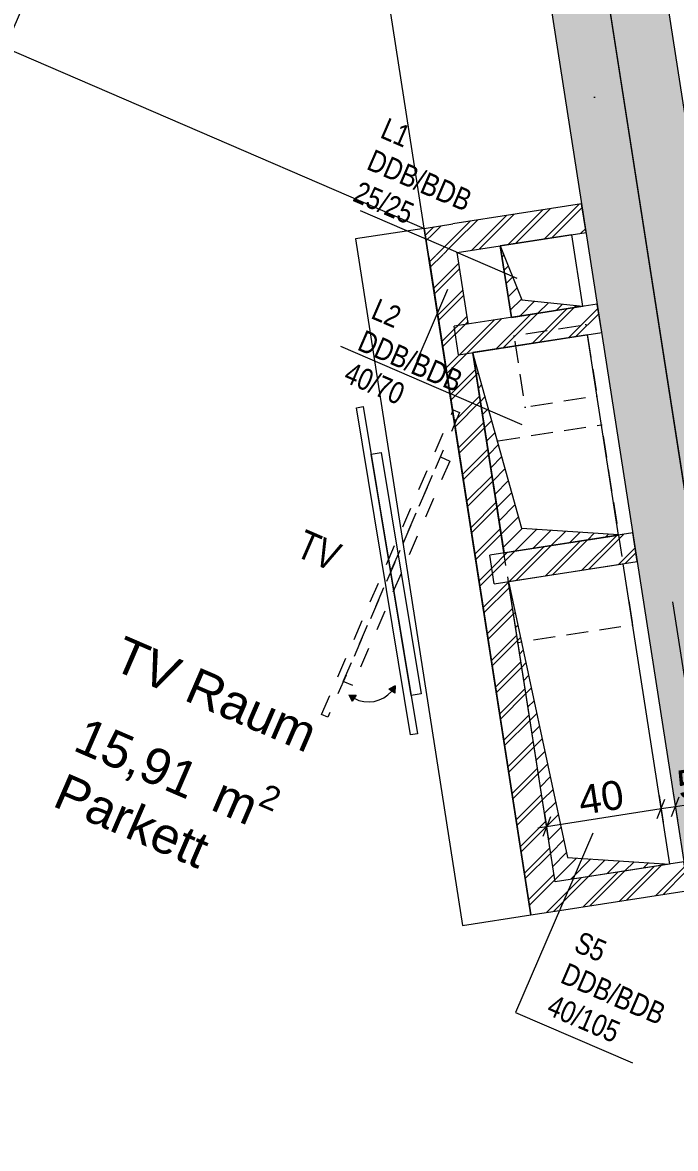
# Model space of a CAD drawing. Header units: millimetres. Extents: x 12535370 to 12566104, y 356204400 to 356234587.
# Drawn here: x 12553613 to 12555867, y 356214765 to 356218655 of the extents above; entities that cross this region are included whole.
import ezdxf
from ezdxf.enums import TextEntityAlignment as Align

# ---------------------------------------------------------------- set-up
doc = ezdxf.new("R2010")
doc.units = ezdxf.units.MM
doc.header["$MEASUREMENT"] = 0
doc.set_wipeout_variables(frame=1)
for name, pattern in [('Achse', [115, 0, -40, 75, 0]), ('Dashed Small', [141.111111, 70.555556, -70.555556]), ('Dot & Dashed', [6702.78, 3527.78, -1763.89, 0, -1411.11]), ('Wipeout_Contour', [1000, 0, -1000])]:
    doc.linetypes.add(name, pattern=pattern)
for name, color, linetype in [('New_015 Innenwände', 7, 'Continuous'), ('New_035 Decken', 7, 'Continuous'), ('New_080 Raumdefinitionen', 7, 'Continuous'), ('New_255 Plangrafiken', 7, 'Continuous'), ('New_290 Raster _ Achsen', 7, 'Continuous'), ('New_GRUNDSTÜCKSGRENZE', 7, 'Continuous')]:
    doc.layers.add(name, color=color, linetype=linetype)
for name, color, linetype, lineweight in [('New_015 Innenwände_Pen_No__1', 7, 'Continuous', 13), ('New_035 Decken_Pen_No__1', 7, 'Continuous', 13), ('New_160 Beschriftungen Ausführung_Pen_No__1', 7, 'Continuous', 13), ('New_255 Plangrafiken_Pen_No__1', 7, 'Continuous', 13), ('New_255 Plangrafiken_Pen_No__21', 1, 'Continuous', 13), ('New_290 Raster _ Achsen_Pen_No__108', 7, 'Continuous', 13), ('New_Archicad Zone Stamps_Pen_No__1', 7, 'Continuous', 13), ('New_GRUNDSTÜCKSGRENZE_Pen_No__1', 7, 'Continuous', 13), ('New_HKLS1_Pen_No__21', 1, 'Continuous', 13), ('New_HKLS1_Pen_No__39', 8, 'Continuous', 13)]:
    doc.layers.add(name, color=color, linetype=linetype, lineweight=lineweight)
doc.styles.add('GENERATED_STYLE_1', font='arial.ttf')
doc.styles.add('GENERATED_STYLE_2', font='arial.ttf', dxfattribs={"width": 0.8})
doc.dimstyles.new('GENERATED_STYLE__3', dxfattribs={"dimtxt": 100, "dimasz": 47.5, "dimexe": 0.18, "dimexo": 2, "dimgap": 0, "dimtad": 1, "dimlfac": 0.001, "dimzin": 0, "dimdsep": 46, "dimtxsty": 'GENERATED_STYLE_1', "dimblk": 'ARROWHEAD_2', "dimblk1": 'ARROWHEAD_2', "dimblk2": 'ARROWHEAD_2', "dimcen": 0.09, "dimclrd": 7, "dimclre": 7, "dimclrt": 7, "dimadec": 0, "dimazin": 0, "dimtfac": 1, "dimtdec": 4, "dimtmove": 0, "dimatfit": 3, "dimfxl": 1, "dimtolj": 1, "dimtzin": 0, "dimarcsym": 0})
pattern_1 = [(45, (12240439.157, 356160438.356), (-26.5165043, 26.5165043), [])]
pattern_2 = [(45, (12240439.16, 356160438.356), (-53.033009, 53.033009), []), (45, (12240428.55, 356160448.96), (-53.033009, 53.033009), [])]

# ---------------------------------------------------------------- blocks, each defined once
blk = doc.blocks.new('TV Raum__7', base_point=(12554317.9, 356216469))
at = {"layer": 'New_Archicad Zone Stamps_Pen_No__1', "color": 7, "lineweight": 13, "insert": (12553846.6, 356216290.8), "char_height": 125, "attachment_point": 1, "rotation": 336.6365, "style": 'GENERATED_STYLE_1'}
blk.add_mtext('\\A1;{\\pql;\\pt0,50;\\fArial|b0|i0|c0|p0;\\W1.000000;15,91\\fArial|b0|i0|c0|p0;\\W1.000000;\\A1{\\H.66x;\\S^  ;}\\fArial|b0|i0|c0|p0;\\W1.000000; m\\fArial|b0|i0|c0|p0;\\W1.000000;\\A1{\\H.66x;\\S2^  ;}}', dxfattribs=at)
at = {"layer": 'New_Archicad Zone Stamps_Pen_No__1', "color": 7, "lineweight": 13, "style": 'GENERATED_STYLE_1'}
for tag, p in [('ROOM_NAME', (12553965.8, 356216538.1)), ('DUMMY_558', (12553858.7, 356216318.7)), ('DUMMY_559', (12553761.3, 356216093.3)), ('floor_f', (12553761.3, 356216064.7))]:
    blk.add_attdef(tag, text='', height=125, rotation=336.6365, dxfattribs=at).set_placement(p, align=Align.TOP_LEFT)
blk = doc.blocks.new('Slab_1', base_point=(12539360.9, 356214097.6))
at = {"layer": 'New_035 Decken_Pen_No__1', "color": 7, "linetype": 'Continuous', "lineweight": 13, "flags": 128}
blk.add_lwpolyline([(12539360.9, 356214097.6), (12557578.6, 356206227.8), (12554930.7, 356223270.2), (12544734.3, 356227674.9), (12543285.2, 356224007.9), (12543065.9, 356223453.8), (12542457.4, 356221915.9), (12541606.4, 356219765.4), (12540339.4, 356216563.5), (12539802, 356215205.5)], close=True, dxfattribs=at)
blk = doc.blocks.new('Wall_7', base_point=(12555111.4, 356223410.1))
at = {"layer": 'New_015 Innenwände', "linetype": 'Continuous', "lineweight": 0, "true_color": 0x000000}
h = blk.add_hatch(dxfattribs=at)
h.set_pattern_fill('BETON_BEWEHRT_SN46', color=18, style=0, pattern_type=2)
h.set_pattern_definition([(45, (12240439.16, 356160438.36), (-70.710678, 70.710678), [30, -20]), (45, (12240403.8, 356160473.71), (-70.710678, 70.710678), [100, 0])])
h.paths.add_polyline_path([(12555404.4, 356218918.6), (12557325.4, 356206555.1), (12557542.4, 356206461.3), (12555621.4, 356218824.9)])
h = blk.add_hatch(dxfattribs=at)
h.set_pattern_fill('DÄMMSTOFF__POLYSTYROL_EPS', color=18, style=0, pattern_type=2)
h.set_pattern_definition([(188.831587, (12240439.157, 356160438.356), (-7.9776854, 51.345463), [30, -60]), (188.831587, (12240398.68, 356160405.774), (-7.9776854, 51.345463), [30, -60]), (248.831587, (12240409.51, 356160433.75), (-48.455318, 18.763853), [30, -60]), (248.831587, (12240417.49, 356160382.404), (-48.455318, 18.763853), [30, -60]), (308.831587, (12240439.157, 356160438.356), (40.477632, 32.5816096), [30, -60]), (308.831587, (12240447.134, 356160387.01), (40.477632, 32.5816096), [30, -60])])
h.paths.add_polyline_path([(12555621.4, 356218824.9), (12557578.6, 356206227.8), (12557795.6, 356206134.1), (12555838.4, 356218731.2)])
at = {"layer": 'New_015 Innenwände_Pen_No__1', "color": 7, "linetype": 'Continuous', "lineweight": 13}
blk.add_line((12557542.4, 356206461.3), (12555621.4, 356218824.9), dxfattribs=at)
at = {"layer": 'New_015 Innenwände_Pen_No__1', "color": 7, "linetype": 'Continuous', "lineweight": 13, "flags": 128}
for points in [[(12557831.9, 356205900.5), (12555147.7, 356223176.5)], [(12555404.4, 356218918.6), (12557325.4, 356206555.1)]]:
    blk.add_lwpolyline(points, dxfattribs=at)
blk = doc.blocks.new('Wall_36', base_point=(12552590.7, 356215014.3))
at = {"color": 254, "linetype": 'Wipeout_Contour', "lineweight": 0, "ltscale": 1069308473.054751}
blk.add_wipeout([(12552510.8, 356215081.5), (12552498.9, 356215054), (12552602.6, 356215041.9)], dxfattribs=at).dxf.layer = 'New_015 Innenwände'
at = {"color": 254, "linetype": 'Wipeout_Contour', "lineweight": 0, "ltscale": 1425743177.961053}
blk.add_wipeout([(12552498.9, 356215054), (12554323.1, 356214266), (12554335, 356214293.5), (12552602.6, 356215041.9)], dxfattribs=at).dxf.layer = 'New_015 Innenwände'
at = {"layer": 'New_015 Innenwände_Pen_No__1', "color": 7, "linetype": 'Continuous', "lineweight": 13}
blk.add_line((12552602.6, 356215041.9), (12552510.8, 356215081.5), dxfattribs=at)
at = {"layer": 'New_015 Innenwände_Pen_No__1', "color": 7, "linetype": 'Continuous', "lineweight": 13, "flags": 128}
for points in [[(12552498.9, 356215054), (12552510.8, 356215081.5)], [(12552498.9, 356215054), (12554323.1, 356214266)], [(12554335, 356214293.5), (12552602.6, 356215041.9)], [(12554323.1, 356214266), (12554335, 356214293.5)]]:
    blk.add_lwpolyline(points, dxfattribs=at)
blk = doc.blocks.new('Wall_49', base_point=(12555098.1, 356217959))
at = {"color": 254, "linetype": 'Wipeout_Contour', "lineweight": 0, "ltscale": 1069317321.38218}
blk.add_wipeout([(12554999.3, 356217943.7), (12555113.5, 356217860.2), (12555098.1, 356217959)], dxfattribs=at).dxf.layer = 'New_015 Innenwände'
at = {"layer": 'New_015 Innenwände', "linetype": 'Continuous', "lineweight": 0, "true_color": 0x000000}
h = blk.add_hatch(dxfattribs=at)
h.set_pattern_fill('INSULATION', color=18, style=0, pattern_type=2)
h.set_pattern_definition(pattern_2)
h.paths.add_polyline_path([(12554999.3, 356217943.7), (12555113.5, 356217860.2), (12555098.1, 356217959)])
at = {"color": 254, "linetype": 'Wipeout_Contour', "lineweight": 0, "ltscale": 1069317203.682692}
blk.add_wipeout([(12554999.3, 356217943.7), (12555014.7, 356217844.9), (12555113.5, 356217860.2)], dxfattribs=at).dxf.layer = 'New_015 Innenwände'
at = {"layer": 'New_015 Innenwände', "linetype": 'Continuous', "lineweight": 0, "true_color": 0x000000}
h = blk.add_hatch(dxfattribs=at)
h.set_pattern_fill('INSULATION', color=18, style=0, pattern_type=2)
h.set_pattern_definition(pattern_2)
h.paths.add_polyline_path([(12554999.3, 356217943.7), (12555014.7, 356217844.9), (12555113.5, 356217860.2)])
at = {"layer": 'New_015 Innenwände_Pen_No__1', "color": 7, "linetype": 'Continuous', "lineweight": 13, "flags": 128}
blk.add_lwpolyline([(12554999.3, 356217943.7), (12555098.1, 356217959)], dxfattribs=at)
at = {"color": 254, "linetype": 'Wipeout_Contour', "lineweight": 0, "ltscale": 1425751635.839543}
blk.add_wipeout([(12555113.5, 356217860.2), (12555014.7, 356217844.9), (12555367.8, 356215572.1), (12555466.6, 356215587.5)], dxfattribs=at).dxf.layer = 'New_015 Innenwände'
at = {"layer": 'New_015 Innenwände', "linetype": 'Continuous', "lineweight": 0, "true_color": 0x000000}
h = blk.add_hatch(dxfattribs=at)
h.set_pattern_fill('INSULATION', color=18, style=0, pattern_type=2)
h.set_pattern_definition(pattern_2)
h.paths.add_polyline_path([(12555113.5, 356217860.2), (12555014.7, 356217844.9), (12555367.8, 356215572.1), (12555466.6, 356215587.5)])
at = {"layer": 'New_015 Innenwände_Pen_No__1', "color": 7, "linetype": 'Continuous', "lineweight": 13, "flags": 128}
for points in [[(12554999.3, 356217943.7), (12555367.8, 356215572.1)], [(12555451.3, 356215686.3), (12555113.5, 356217860.2)], [(12555367.8, 356215572.1), (12555466.6, 356215587.5)]]:
    blk.add_lwpolyline(points, dxfattribs=at)
blk = doc.blocks.new('Wall_65', base_point=(12555451.3, 356215686.3))
at = {"color": 254, "linetype": 'Wipeout_Contour', "lineweight": 0, "ltscale": 1425747521.54951}
blk.add_wipeout([(12555466.6, 356215587.5), (12555911.3, 356215656.6), (12555895.9, 356215755.4), (12555451.3, 356215686.3)], dxfattribs=at).dxf.layer = 'New_015 Innenwände'
at = {"layer": 'New_015 Innenwände', "linetype": 'Continuous', "lineweight": 0, "true_color": 0x000000}
h = blk.add_hatch(dxfattribs=at)
h.set_pattern_fill('INSULATION', color=18, style=0, pattern_type=2)
h.set_pattern_definition(pattern_2)
h.paths.add_polyline_path([(12555466.6, 356215587.5), (12555911.3, 356215656.6), (12555895.9, 356215755.4), (12555451.3, 356215686.3)])
at = {"layer": 'New_015 Innenwände_Pen_No__1', "color": 7, "linetype": 'Continuous', "lineweight": 13, "flags": 128}
for points in [[(12555895.9, 356215755.4), (12555451.3, 356215686.3)], [(12555911.3, 356215656.6), (12555895.9, 356215755.4)], [(12555466.6, 356215587.5), (12555911.3, 356215656.6)]]:
    blk.add_lwpolyline(points, dxfattribs=at)
blk = doc.blocks.new('Wall_67', base_point=(12555225.3, 356216815))
at = {"color": 254, "linetype": 'Wipeout_Contour', "lineweight": 0, "ltscale": 1425752020.529253}
blk.add_wipeout([(12555240.7, 356216716.2), (12555734.7, 356216792.9), (12555719.4, 356216891.7), (12555225.3, 356216815)], dxfattribs=at).dxf.layer = 'New_015 Innenwände'
at = {"layer": 'New_015 Innenwände', "linetype": 'Continuous', "lineweight": 0, "true_color": 0x000000}
h = blk.add_hatch(dxfattribs=at)
h.set_pattern_fill('INSULATION', color=18, style=0, pattern_type=2)
h.set_pattern_definition(pattern_2)
h.paths.add_polyline_path([(12555240.7, 356216716.2), (12555734.7, 356216792.9), (12555719.4, 356216891.7), (12555225.3, 356216815)])
at = {"layer": 'New_015 Innenwände_Pen_No__1', "color": 7, "linetype": 'Continuous', "lineweight": 13, "flags": 128}
for points in [[(12555719.4, 356216891.7), (12555225.3, 356216815)], [(12555734.7, 356216792.9), (12555719.4, 356216891.7)], [(12555240.7, 356216716.2), (12555225.3, 356216815)], [(12555240.7, 356216716.2), (12555734.7, 356216792.9)]]:
    blk.add_lwpolyline(points, dxfattribs=at)
blk = doc.blocks.new('Wall_68', base_point=(12555102.5, 356217605.5))
at = {"color": 254, "linetype": 'Wipeout_Contour', "lineweight": 0, "ltscale": 1425755163.316096}
blk.add_wipeout([(12555117.8, 356217506.7), (12555611.9, 356217583.4), (12555596.5, 356217682.3), (12555102.5, 356217605.5)], dxfattribs=at).dxf.layer = 'New_015 Innenwände'
at = {"layer": 'New_015 Innenwände', "linetype": 'Continuous', "lineweight": 0, "true_color": 0x000000}
h = blk.add_hatch(dxfattribs=at)
h.set_pattern_fill('INSULATION', color=18, style=0, pattern_type=2)
h.set_pattern_definition(pattern_2)
h.paths.add_polyline_path([(12555117.8, 356217506.7), (12555611.9, 356217583.4), (12555596.5, 356217682.3), (12555102.5, 356217605.5)])
at = {"layer": 'New_015 Innenwände_Pen_No__1', "color": 7, "linetype": 'Continuous', "lineweight": 13, "flags": 128}
for points in [[(12555596.5, 356217682.3), (12555102.5, 356217605.5)], [(12555611.9, 356217583.4), (12555596.5, 356217682.3)], [(12555117.8, 356217506.7), (12555102.5, 356217605.5)], [(12555117.8, 356217506.7), (12555611.9, 356217583.4)]]:
    blk.add_lwpolyline(points, dxfattribs=at)
blk = doc.blocks.new('Wall_69', base_point=(12555098.1, 356217959))
at = {"color": 254, "linetype": 'Wipeout_Contour', "lineweight": 0, "ltscale": 1425756557.106526}
blk.add_wipeout([(12555113.5, 356217860.2), (12555558.2, 356217929.3), (12555542.8, 356218028.1), (12555098.1, 356217959)], dxfattribs=at).dxf.layer = 'New_015 Innenwände'
at = {"layer": 'New_015 Innenwände', "linetype": 'Continuous', "lineweight": 0, "true_color": 0x000000}
h = blk.add_hatch(dxfattribs=at)
h.set_pattern_fill('INSULATION', color=18, style=0, pattern_type=2)
h.set_pattern_definition(pattern_2)
h.paths.add_polyline_path([(12555113.5, 356217860.2), (12555558.2, 356217929.3), (12555542.8, 356218028.1), (12555098.1, 356217959)])
at = {"layer": 'New_015 Innenwände_Pen_No__1', "color": 7, "linetype": 'Continuous', "lineweight": 13, "flags": 128}
for points in [[(12555542.8, 356218028.1), (12555098.1, 356217959)], [(12555558.2, 356217929.3), (12555542.8, 356218028.1)], [(12555113.5, 356217860.2), (12555558.2, 356217929.3)]]:
    blk.add_lwpolyline(points, dxfattribs=at)
blk = doc.blocks.new('Standard grid marker[49]', base_point=(12557581.8, 356205556.1))
at = {"layer": 'New_290 Raster _ Achsen_Pen_No__108', "color": 7, "linetype": 'Dot & Dashed', "lineweight": 13}
blk.add_line((12557428.3, 356206544.2), (12554130.1, 356227771.8), dxfattribs=at)
at = {"layer": 'New_290 Raster _ Achsen_Pen_No__108', "color": 7, "lineweight": 13, "style": 'GENERATED_STYLE_1'}
for tag, p in [('AC_MarkerText_1_1', (12553993, 356228998.9)), ('AC_MarkerText_1_0', (12557652, 356205449.2))]:
    blk.add_attdef(tag, text='', height=150, rotation=336.6365, dxfattribs=at).set_placement(p, align=Align.TOP_CENTER)
blk = doc.blocks.new('Arc_1', base_point=(12554807, 356216412.2))
at = {"layer": 'New_255 Plangrafiken', "linetype": 'Continuous', "lineweight": 0, "true_color": 0x000000}
for points in [[(12554899.2, 356216363.3), (12554876.8, 356216352.3), (12554897.5, 356216338.3)], [(12554739.4, 356216332.7), (12554750.2, 356216310.2), (12554764.3, 356216330.8)]]:
    blk.add_hatch(color=18, dxfattribs=at).paths.add_polyline_path(points)
at = {"layer": 'New_255 Plangrafiken_Pen_No__1', "color": 7, "linetype": 'Continuous', "lineweight": 13}
for p, q in [((12554899.2, 356216363.3), (12554876.8, 356216352.3)), ((12554899.2, 356216363.3), (12554897.5, 356216338.3)), ((12554739.4, 356216332.7), (12554764.3, 356216330.8)), ((12554739.4, 356216332.7), (12554750.2, 356216310.2)), ((12554764.3, 356216330.8), (12554750.2, 356216310.2)), ((12554897.5, 356216338.3), (12554876.8, 356216352.3))]:
    blk.add_line(p, q, dxfattribs=at)
blk.add_arc((12554807, 356216412.2), 104.3, 241.5017, 320.1458, dxfattribs=at)
blk = doc.blocks.new('*D237', base_point=(12240439.2, 356160438.4))
at = {"layer": 'New_GRUNDSTÜCKSGRENZE_Pen_No__1', "color": 7, "linetype": 'Continuous', "lineweight": 13, "transparency": 16777216}
for p, q in [((12555784.9, 356220413.7), (12555957.3, 356219303.5)), ((12555911, 356219296.3), (12556003.7, 356219310.7)), ((12555991, 356219290.5), (12555923.7, 356219316.5)), ((12555957.3, 356219303.5), (12556156.4, 356218022.3)), ((12556190.1, 356218009.2), (12556122.8, 356218035.3))]:
    blk.add_line(p, q, dxfattribs=at)
at = {"layer": 'New_GRUNDSTÜCKSGRENZE_Pen_No__1', "color": 7, "lineweight": 13, "transparency": 16777216, "insert": (12556028.6, 356218819), "char_height": 100, "attachment_point": 7, "rotation": 278.8316, "style": 'GENERATED_STYLE_1'}
blk.add_mtext('\\A1;{\\pql;\\fArial|b0|i0|c0|p0;\\W1.000000;1,29\\fArial|b0|i0|c0|p0;\\W1.000000;\\A1{\\H.66x;\\S5^  ;}}', dxfattribs=at)
blk = doc.blocks.new('ARROWHEAD_2')
at = {"color": 0, "linetype": 'Continuous', "lineweight": 0}
for p, q in [((0, 0), (-1, 0)), ((-0.378, -0.655), (0.378, 0.655))]:
    blk.add_line(p, q, dxfattribs=at)
blk = doc.blocks.new('*D238', base_point=(12240439.2, 356160438.4))
at = {"layer": 'New_GRUNDSTÜCKSGRENZE_Pen_No__1', "color": 7, "linetype": 'Continuous', "lineweight": 13, "transparency": 16777216}
for p, q in [((12555957.3, 356219303.5), (12556156.4, 356218022.3)), ((12556190.1, 356218009.2), (12556122.8, 356218035.3)), ((12556110.1, 356218015.1), (12556202.7, 356218029.4)), ((12556156.4, 356218022.3), (12556194.8, 356217775.2)), ((12556148.5, 356217768), (12556241.1, 356217782.4)), ((12556228.4, 356217762.2), (12556161.1, 356217788.2))]:
    blk.add_line(p, q, dxfattribs=at)
at = {"layer": 'New_GRUNDSTÜCKSGRENZE_Pen_No__1', "color": 7, "lineweight": 13, "transparency": 16777216, "insert": (12556183.7, 356217977.2), "char_height": 100, "attachment_point": 7, "rotation": 278.8316, "style": 'GENERATED_STYLE_1'}
blk.add_mtext('\\A1;{\\pql;\\fArial|b0|i0|c0|p0;\\W1.000000;25}', dxfattribs=at)
blk = doc.blocks.new('*D239', base_point=(12240439.2, 356160438.4))
at = {"layer": 'New_GRUNDSTÜCKSGRENZE_Pen_No__1', "color": 7, "linetype": 'Continuous', "lineweight": 13, "transparency": 16777216}
for p, q in [((12556228.4, 356217762.2), (12556161.1, 356217788.2)), ((12556194.8, 356217775.2), (12556210.2, 356217676.4)), ((12556243.8, 356217663.4), (12556176.5, 356217689.4))]:
    blk.add_line(p, q, dxfattribs=at)
blk = doc.blocks.new('*D240', base_point=(12240439.2, 356160438.4))
at = {"layer": 'New_GRUNDSTÜCKSGRENZE_Pen_No__1', "color": 7, "linetype": 'Continuous', "lineweight": 13, "transparency": 16777216}
for p, q in [((12556194.8, 356217775.2), (12556210.2, 356217676.4)), ((12556243.8, 356217663.4), (12556176.5, 356217689.4)), ((12556163.8, 356217669.2), (12556256.5, 356217683.6)), ((12556210.2, 356217676.4), (12556317.6, 356216984.7)), ((12556271.3, 356216977.5), (12556363.9, 356216991.9)), ((12556351.3, 356216971.7), (12556284, 356216997.7)), ((12556317.6, 356216984.7), (12556333, 356216885.9))]:
    blk.add_line(p, q, dxfattribs=at)
at = {"layer": 'New_GRUNDSTÜCKSGRENZE_Pen_No__1', "color": 7, "lineweight": 13, "transparency": 16777216, "char_height": 100, "attachment_point": 7, "rotation": 278.8316, "style": 'GENERATED_STYLE_1'}
for s, insert in [('\\A1;{\\pql;\\fArial|b0|i0|c0|p0;\\W1.000000;10}', (12556232.7, 356217661.6)), ('\\A1;{\\pql;\\fArial|b0|i0|c0|p0;\\W1.000000;70}', (12556271.9, 356217409)), ('\\A1;{\\pql;\\fArial|b0|i0|c0|p0;\\W1.000000;10}', (12556311.2, 356217156.4))]:
    blk.add_mtext(s, dxfattribs=dict(at, insert=insert))
blk = doc.blocks.new('*D241', base_point=(12240439.2, 356160438.4))
at = {"layer": 'New_GRUNDSTÜCKSGRENZE_Pen_No__1', "color": 7, "linetype": 'Continuous', "lineweight": 13, "transparency": 16777216}
for p, q in [((12556351.3, 356216971.7), (12556284, 356216997.7)), ((12556317.6, 356216984.7), (12556333, 356216885.9)), ((12556286.7, 356216878.7), (12556379.3, 356216893.1)), ((12556366.6, 356216872.9), (12556299.3, 356216898.9)), ((12556333, 356216885.9), (12556494.2, 356215848.3))]:
    blk.add_line(p, q, dxfattribs=at)
blk = doc.blocks.new('*D242', base_point=(12240439.2, 356160438.4))
at = {"layer": 'New_GRUNDSTÜCKSGRENZE_Pen_No__1', "color": 7, "linetype": 'Continuous', "lineweight": 13, "transparency": 16777216}
for p, q in [((12556366.6, 356216872.9), (12556299.3, 356216898.9)), ((12556333, 356216885.9), (12556494.2, 356215848.3)), ((12556527.8, 356215835.3), (12556460.5, 356215861.4)), ((12556447.9, 356215841.1), (12556540.5, 356215855.5)), ((12556494.2, 356215848.3), (12556753, 356214182.8))]:
    blk.add_line(p, q, dxfattribs=at)
at = {"layer": 'New_GRUNDSTÜCKSGRENZE_Pen_No__1', "color": 7, "lineweight": 13, "transparency": 16777216, "insert": (12556412.9, 356216502.1), "char_height": 100, "attachment_point": 7, "rotation": 278.8316, "style": 'GENERATED_STYLE_1'}
blk.add_mtext('\\A1;{\\pql;\\fArial|b0|i0|c0|p0;\\W1.000000;1,05}', dxfattribs=at)
blk = doc.blocks.new('*D243', base_point=(12240439.2, 356160438.4))
at = {"layer": 'New_GRUNDSTÜCKSGRENZE_Pen_No__1', "color": 7, "linetype": 'Continuous', "lineweight": 13, "transparency": 16777216}
for p, q in [((12556527.8, 356215835.3), (12556460.5, 356215861.4)), ((12556494.2, 356215848.3), (12556753, 356214182.8)), ((12556786.6, 356214169.8), (12556719.3, 356214195.9))]:
    blk.add_line(p, q, dxfattribs=at)
at = {"layer": 'New_GRUNDSTÜCKSGRENZE_Pen_No__1', "color": 7, "lineweight": 13, "transparency": 16777216, "insert": (12556595.3, 356215171.7), "char_height": 100, "attachment_point": 7, "rotation": 278.8316, "style": 'GENERATED_STYLE_1'}
blk.add_mtext('\\A1;{\\pql;\\fArial|b0|i0|c0|p0;\\W1.000000;1,68\\fArial|b0|i0|c0|p0;\\W1.000000;\\A1{\\H.66x;\\S5^  ;}}', dxfattribs=at)
blk = doc.blocks.new('*D251', base_point=(12240439.2, 356160438.4))
at = {"layer": 'New_GRUNDSTÜCKSGRENZE_Pen_No__1', "color": 7, "linetype": 'Continuous', "lineweight": 13, "transparency": 16777216}
for p, q in [((12555809.8, 356215984.5), (12555824.2, 356215891.8)), ((12555853.3, 356215912.2), (12555879.4, 356215979.5)), ((12555859.2, 356215992.2), (12555873.6, 356215899.5)), ((12555804, 356215904.5), (12555830, 356215971.8)), ((12555866.4, 356215945.8), (12555817, 356215938.2)), ((12555896.6, 356215950.5), (12555866.4, 356215945.8))]:
    blk.add_line(p, q, dxfattribs=at)
at = {"layer": 'New_GRUNDSTÜCKSGRENZE_Pen_No__1', "color": 7, "lineweight": 13, "transparency": 16777216, "insert": (12555881.1, 356215968.4), "char_height": 100, "attachment_point": 7, "rotation": 8.8236, "style": 'GENERATED_STYLE_1'}
blk.add_mtext('\\A1;{\\pql;\\fArial|b0|i0|c0|p0;\\W1.000000;5}', dxfattribs=at)
blk = doc.blocks.new('*D252', base_point=(12240439.2, 356160438.4))
at = {"layer": 'New_GRUNDSTÜCKSGRENZE_Pen_No__1', "color": 7, "linetype": 'Continuous', "lineweight": 13, "transparency": 16777216}
for p, q in [((12555809.8, 356215984.5), (12555824.2, 356215891.8)), ((12555817, 356215938.2), (12555421.7, 356215876.8)), ((12555804, 356215904.5), (12555830, 356215971.8)), ((12555866.4, 356215945.8), (12555817, 356215938.2)), ((12555434.7, 356215910.5), (12555408.7, 356215843.2)), ((12555414.5, 356215923.1), (12555428.9, 356215830.5)), ((12555421.7, 356215876.8), (12555391.5, 356215872.1))]:
    blk.add_line(p, q, dxfattribs=at)
at = {"layer": 'New_GRUNDSTÜCKSGRENZE_Pen_No__1', "color": 7, "lineweight": 13, "transparency": 16777216, "insert": (12555540.9, 356215915.6), "char_height": 100, "attachment_point": 7, "rotation": 8.8236, "style": 'GENERATED_STYLE_1'}
blk.add_mtext('\\A1;{\\pql;\\fArial|b0|i0|c0|p0;\\W1.000000;40}', dxfattribs=at)
blk = doc.blocks.new('*D264', base_point=(12240439.2, 356160438.4))
at = {"layer": 'New_GRUNDSTÜCKSGRENZE_Pen_No__1', "color": 7, "linetype": 'Continuous', "lineweight": 13, "transparency": 16777216}
for p, q in [((12553872.4, 356219308.1), (12553971.5, 356219537.6)), ((12553850.8, 356219337.1), (12553893.9, 356219279.2)), ((12552722.7, 356216646.7), (12553872.4, 356219308.1)), ((12552701.1, 356216675.7), (12552744.2, 356216617.8))]:
    blk.add_line(p, q, dxfattribs=at)
at = {"layer": 'New_GRUNDSTÜCKSGRENZE_Pen_No__1', "color": 7, "lineweight": 13, "transparency": 16777216, "insert": (12553226.2, 356217862.8), "char_height": 100, "attachment_point": 7, "rotation": 66.6365, "style": 'GENERATED_STYLE_1'}
blk.add_mtext('\\A1;{\\pql;\\fArial|b0|i0|c0|p0;\\W1.000000;2,90}', dxfattribs=at)
blk = doc.blocks.new('*D265', base_point=(12240439.2, 356160438.4))
at = {"layer": 'New_GRUNDSTÜCKSGRENZE_Pen_No__1', "color": 7, "linetype": 'Continuous', "lineweight": 13, "transparency": 16777216}
for p, q in [((12553950, 356219566.6), (12553993, 356219508.7)), ((12553872.4, 356219308.1), (12553971.5, 356219537.6)), ((12553915.4, 356219289.5), (12553829.3, 356219326.7)), ((12553850.8, 356219337.1), (12553893.9, 356219279.2)), ((12552722.7, 356216646.7), (12553872.4, 356219308.1))]:
    blk.add_line(p, q, dxfattribs=at)
at = {"layer": 'New_GRUNDSTÜCKSGRENZE_Pen_No__1', "color": 7, "lineweight": 13, "transparency": 16777216, "insert": (12553873.3, 356219360.8), "char_height": 100, "attachment_point": 7, "rotation": 66.6365, "style": 'GENERATED_STYLE_1'}
blk.add_mtext('\\A1;{\\pql;\\fArial|b0|i0|c0|p0;\\W1.000000;25}', dxfattribs=at)

msp = doc.modelspace()

# ---------------------------------------------------------------- hatches: boundary and pattern name
at = {"layer": 'New_HKLS1_Pen_No__39', "linetype": 'Continuous', "lineweight": 13}
h = msp.add_hatch(dxfattribs=at)
h.set_pattern_fill('FEUERFESTER_STEIN', color=8, style=0, pattern_type=2)
h.set_pattern_definition(pattern_1)
h.paths.add_polyline_path([(12555261.725, 356217883.237), (12555335.89, 356217696.263), (12555547.147, 356217674.589), (12555300.112, 356217636.201)])
h = msp.add_hatch(dxfattribs=at)
h.set_pattern_fill('FEUERFESTER_STEIN', color=8, style=0, pattern_type=2)
h.set_pattern_definition(pattern_1)
h.paths.add_polyline_path([(12555669.909, 356216884.569), (12555336.893, 356216906.852), (12555167.322, 356217513.864), (12555274.807, 356216822.163)])
h = msp.add_hatch(dxfattribs=at)
h.set_pattern_fill('FEUERFESTER_STEIN', color=8, style=0, pattern_type=2)
h.set_pattern_definition(pattern_1)
h.paths.add_polyline_path([(12555290.084, 356216723.842), (12555494.405, 356215770.247), (12555846.553, 356215747.711), (12555451.31, 356215686.299)])

# ---------------------------------------------------------------- linework, layer by layer
at = {"layer": 'New_080 Raumdefinitionen', "color": 21, "linetype": 'Continuous', "lineweight": 0, "true_color": 0xffa8a8, "flags": 128}
msp.add_lwpolyline([(12551277.92, 356217270.816), (12553205.718, 356216438.039), (12552631.36, 356215105.702), (12555839.836, 356213719.694), (12556113.71, 356214353.686), (12555911.278, 356215656.561), (12555367.807, 356215572.12), (12554807.805, 356219176.368), (12552756.238, 356220062.611), (12552657.097, 356219833.11), (12552427.595, 356219932.25)], close=True, dxfattribs=at)
at = {"layer": 'New_255 Plangrafiken_Pen_No__1', "color": 7, "linetype": 'Continuous', "lineweight": 13}
msp.add_line((12555314.484, 356215235.367), (12555718.766, 356215060.724), dxfattribs=at)
msp.add_lwpolyline([(12554765.973, 356217324.104), (12554789.184, 356217327.935), (12554975.744, 356216197.553), (12554952.532, 356216193.722)], close=True, dxfattribs=at)
at = {"layer": 'New_HKLS1_Pen_No__21', "color": 1, "linetype": 'Continuous', "lineweight": 13, "flags": 128}
for points in [[(12555261.725, 356217883.237), (12555335.89, 356217696.263), (12555547.147, 356217674.589), (12555300.112, 356217636.201)], [(12555669.909, 356216884.569), (12555336.893, 356216906.852), (12555167.322, 356217513.864), (12555274.807, 356216822.163)], [(12555290.084, 356216723.842), (12555494.405, 356215770.247), (12555846.553, 356215747.711), (12555451.31, 356215686.299)]]:
    msp.add_lwpolyline(points, close=True, dxfattribs=at)

# ---------------------------------------------------------------- block references
at = {"layer": 'New_015 Innenwände', "color": 7, "lineweight": 13}
msp.add_blockref('Wall_7', (12555111.397, 356223410.052), dxfattribs=at)
at = {"layer": 'New_035 Decken', "color": 7, "linetype": 'Continuous', "lineweight": 13}
msp.add_blockref('Slab_1', (12539360.947, 356214097.55), dxfattribs=at)
at = {"layer": 'New_080 Raumdefinitionen', "color": 7, "linetype": 'Continuous', "lineweight": 13}
msp.add_blockref('TV Raum__7', (12554317.896, 356216469.003), dxfattribs=at).add_auto_attribs({'ROOM_NAME': 'TV Raum', 'floor_f': 'Parkett'})
at = {"layer": 'New_255 Plangrafiken', "color": 7, "linetype": 'Continuous', "lineweight": 13}
msp.add_blockref('Arc_1', (12554807.026, 356216412.163), dxfattribs=at)

# ---------------------------------------------------------------- texts
at = {"layer": 'New_160 Beschriftungen Ausführung_Pen_No__1', "color": 7, "linetype": 'Continuous', "lineweight": 13, "insert": (12554549.803, 356216813.742), "char_height": 100, "attachment_point": 7, "rotation": 336.636458, "style": 'GENERATED_STYLE_2'}
msp.add_mtext('\\A1;{\\pql;\\fArial|b0|i0|c0|p0;\\W0.800000;TV}', dxfattribs=at)
at = {"layer": 'New_255 Plangrafiken_Pen_No__1', "color": 7, "linetype": 'Continuous', "lineweight": 13, "insert": (12555417.227, 356215229.252), "char_height": 75, "attachment_point": 7, "rotation": 336.636458, "line_spacing_factor": 0.936359, "style": 'GENERATED_STYLE_2'}
msp.add_mtext('\\A1;{\\pql;\\fArial|b0|i0|c0|p0;\\W0.800000;S5\\P\\pql;\\fArial|b0|i0|c0|p0;\\W0.800000;DDB/\\fArial|b0|i0|c0|p0;\\H1.029358x;\\W0.800000;BD\\fArial|b0|i0|c0|p0;\\H0.971479x;\\W0.800000;B \\P\\pql;\\fArial|b0|i0|c0|p0;\\W0.800000;40\\fArial|b0|i0|c0|p0;\\W0.800000;/10\\fArial|b0|i0|c0|p0;\\W0.800000;5}', dxfattribs=at)

# ---------------------------------------------------------------- dimensions: what is measured, and where the dimension line sits
at = {"layer": 'New_GRUNDSTÜCKSGRENZE', "color": 7, "linetype": 'Continuous', "lineweight": 13}
for base, p1, p2, picture, middle in [((12553971.503, 356219537.636), (12552335.795, 356219971.906), (12552434.936, 356220201.408), '*D265', (12553857.605, 356219450.489)), ((12553872.362, 356219308.135), (12552195.91, 356216874.26), (12552335.795, 356219971.906), '*D264', (12553231.668, 356218001.507))]:
    dim = msp.add_linear_dim(base=base, p1=p1, p2=p2, angle=66.636458, dimstyle='GENERATED_STYLE__3', dxfattribs=at)
    dim.commit()
    dim.dimension.update_dxf_attribs({"geometry": picture, "text_midpoint": middle, "dimtype": 160, "text_rotation": 66.636458})

# ---------------------------------------------------------------- next in the draw order: block references
at = {"layer": 'New_015 Innenwände', "color": 7, "lineweight": 13}
for name, p in [('Wall_49', (12555098.147, 356217959.026)), ('Wall_36', (12552590.701, 356215014.334))]:
    msp.add_blockref(name, p, dxfattribs=at)

# ---------------------------------------------------------------- next in the draw order: linework, layer by layer
at = {"layer": 'New_160 Beschriftungen Ausführung_Pen_No__1', "color": 7, "linetype": 'Continuous', "lineweight": 13}
msp.add_line((12555080.112, 356217732.655), (12554973.389, 356217485.601), dxfattribs=at)
at = {"layer": 'New_255 Plangrafiken_Pen_No__1', "color": 7, "linetype": 'Continuous', "lineweight": 13}
msp.add_lwpolyline([(12553026.102, 356218796.075), (12554999.332, 356217943.673)], dxfattribs=at)
at = {"layer": 'New_255 Plangrafiken_Pen_No__1', "color": 7, "linetype": 'Dashed Small', "lineweight": 13}
for points in [[(12555099.668, 356217316.551), (12555121.264, 356217307.222), (12554666.932, 356216255.485), (12554645.335, 356216264.815)], [(12555055.027, 356217153.889), (12555087.421, 356217139.895), (12554752.503, 356216364.59), (12554720.108, 356216378.584)]]:
    msp.add_lwpolyline(points, close=True, dxfattribs=at)
at = {"layer": 'New_255 Plangrafiken_Pen_No__1', "color": 7, "linetype": 'Continuous', "lineweight": 13}
msp.add_lwpolyline([(12554816.383, 356217163.136), (12554851.199, 356217168.882), (12554988.725, 356216335.603), (12554953.908, 356216329.856)], close=True, dxfattribs=at)

# ---------------------------------------------------------------- next in the draw order: block references
at = {"layer": 'New_015 Innenwände', "color": 7, "lineweight": 13}
for name, p in [('Wall_69', (12555098.147, 356217959.026)), ('Wall_68', (12555102.489, 356217605.501)), ('Wall_67', (12555225.328, 356216814.988)), ('Wall_65', (12555451.268, 356215686.287))]:
    msp.add_blockref(name, p, dxfattribs=at)

# ---------------------------------------------------------------- next in the draw order: linework, layer by layer
at = {"layer": 'New_255 Plangrafiken_Pen_No__1', "color": 7, "linetype": 'Continuous', "lineweight": 13}
for p, q in [((12554777.936, 356218005.389), (12555319.213, 356217771.567)), ((12554710.173, 356217537.093), (12555336.561, 356217266.504)), ((12555581.822, 356215854.229), (12555314.484, 356215235.367))]:
    msp.add_line(p, q, dxfattribs=at)
msp.add_lwpolyline([(12554999.332, 356217943.673), (12554762.695, 356217906.906), (12555131.17, 356215535.353), (12555367.807, 356215572.12)], close=True, dxfattribs=at)
at = {"layer": 'New_255 Plangrafiken_Pen_No__21', "color": 1, "linetype": 'Continuous', "lineweight": 13}
for points in [[(12555508.76, 356217921.624), (12555261.725, 356217883.237), (12555300.112, 356217636.201), (12555547.147, 356217674.589)], [(12555274.73, 356216822.656), (12555669.986, 356216884.076), (12555562.502, 356217575.775), (12555167.245, 356217514.355)], [(12555290.084, 356216723.842), (12555685.341, 356216785.262), (12555846.553, 356215747.711), (12555451.31, 356215686.299)]]:
    msp.add_lwpolyline(points, close=True, dxfattribs=at)
at = {"layer": 'New_255 Plangrafiken_Pen_No__21', "color": 1, "linetype": 'Achse', "lineweight": 13}
for points in [[(12555595.398, 356217364.07), (12555348.363, 356217325.683), (12555309.976, 356217572.718), (12555557.011, 356217611.105)], [(12555718.221, 356216573.555), (12555322.981, 356216512.138), (12555215.496, 356217203.836), (12555610.753, 356217265.256)]]:
    msp.add_lwpolyline(points, close=True, dxfattribs=at)

# ---------------------------------------------------------------- next in the draw order: block references
at = {"layer": 'New_290 Raster _ Achsen', "color": 7, "linetype": 'Continuous', "lineweight": 13}
msp.add_blockref('Standard grid marker[49]', (12557581.816, 356205556.091), dxfattribs=at)

# ---------------------------------------------------------------- next in the draw order: texts
at = {"layer": 'New_255 Plangrafiken_Pen_No__1', "color": 7, "linetype": 'Continuous', "lineweight": 13, "char_height": 75, "attachment_point": 7, "rotation": 336.636458, "line_spacing_factor": 0.939947, "style": 'GENERATED_STYLE_2'}
for s, insert in [('\\A1;{\\pql;\\fArial|b0|i0|c0|p0;\\W0.800000;L\\fArial|b0|i0|c0|p0;\\W0.800000;1\\P\\pql;\\fArial|b0|i0|c0|p0;\\W0.800000;DDB/\\fArial|b0|i0|c0|p0;\\H1.029358x;\\W0.800000;BD\\fArial|b0|i0|c0|p0;\\H0.971479x;\\W0.800000;B \\P\\pql;\\fArial|b0|i0|c0|p0;\\W0.800000;25/25}', (12554748.478, 356218038.869)), ('\\A1;{\\pql;\\fArial|b0|i0|c0|p0;\\W0.800000;L2\\P\\pql;\\fArial|b0|i0|c0|p0;\\W0.800000;DDB/\\fArial|b0|i0|c0|p0;\\H1.029358x;\\W0.800000;BD\\fArial|b0|i0|c0|p0;\\H0.971479x;\\W0.800000;B \\P\\pql;\\fArial|b0|i0|c0|p0;\\W0.800000;40/70}', (12554716.575, 356217414.695))]:
    msp.add_mtext(s, dxfattribs=dict(at, insert=insert))

# ---------------------------------------------------------------- next in the draw order: dimensions: what is measured, and where the dimension line sits
at = {"layer": 'New_GRUNDSTÜCKSGRENZE', "color": 7, "linetype": 'Continuous', "lineweight": 13}
for base, p1, p2, angle, picture, middle, turn in [((12556156.416, 356218022.252), (12555359.085, 356219210.553), (12555508.76, 356217921.624), 278.831587, '*D237', (12556142.241, 356218569.421), 278.831587), ((12556194.799, 356217775.216), (12555508.76, 356217921.624), (12555547.147, 356217674.589), 278.831587, '*D238', (12556244.752, 356217909.649), 278.831587), ((12556210.152, 356217676.402), (12555547.147, 356217674.589), (12555562.502, 356217575.775), 278.831587, '*D239', (12556293.779, 356217594.1), 278.831587), ((12556317.623, 356216984.701), (12555562.502, 356217575.775), (12555669.986, 356216884.076), 278.831587, '*D240', (12556333.032, 356217341.466), 278.831587), ((12556332.976, 356216885.887), (12555669.986, 356216884.076), (12555685.341, 356216785.262), 278.831587, '*D241', (12556372.284, 356217088.832), 278.831587), ((12556494.184, 356215848.335), (12555685.341, 356216785.262), (12555846.553, 356215747.711), 278.831587, '*D242', (12556482.136, 356216381.813), 278.831587), ((12555816.988, 356215938.17), (12555895.925, 356215755.375), (12555846.553, 356215747.711), 188.823575, '*D251', (12555911.073, 356216023.613), 8.823575), ((12555421.693, 356215876.808), (12555846.553, 356215747.711), (12555451.268, 356215686.287), 188.823575, '*D252', (12555608.436, 356215976.634), 8.823575), ((12556752.958, 356214182.828), (12555846.553, 356215747.711), (12556105.369, 356214082.211), 278.831587, '*D243', (12556708.932, 356214922.123), 278.831587)]:
    dim = msp.add_linear_dim(base=base, p1=p1, p2=p2, angle=angle, dimstyle='GENERATED_STYLE__3', dxfattribs=at)
    dim.commit()
    dim.dimension.update_dxf_attribs({"geometry": picture, "text_midpoint": middle, "dimtype": 160, "text_rotation": turn})

doc.saveas('drawing.dxf')
